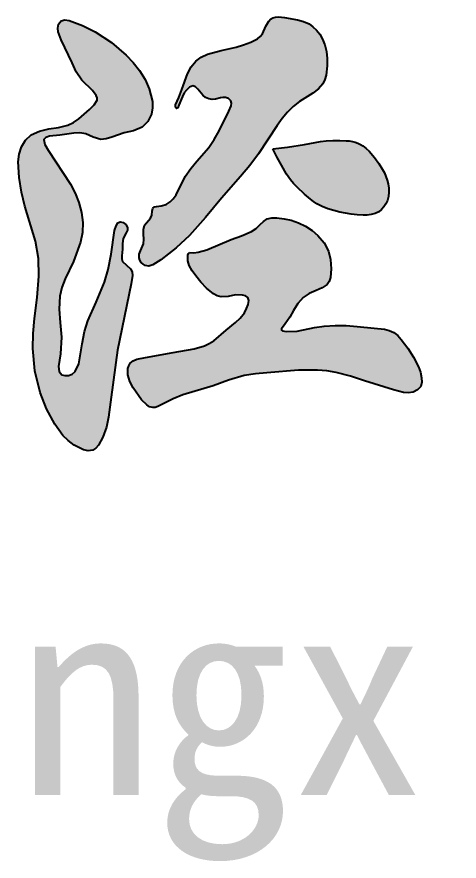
# Model space of a CAD drawing. Extents: x 8254 to 366479, y -216343 to -120021.
# Drawn here: x 123067.9 to 123297.3, y -184924.3 to -184486 of the extents above; entities that cross this region are included whole.
import ezdxf

# ---------------------------------------------------------------- set-up
doc = ezdxf.new("R2010")
doc.units = 0
doc.header["$LTSCALE"] = 500
doc.header["$MEASUREMENT"] = 0
doc.layers.get('0').update_dxf_attribs({"linetype": 'CONTINUOUS'})
doc.styles.add('宋体', font='SimSun.ttf', dxfattribs={"width": 0.8})

msp = doc.modelspace()

# ---------------------------------------------------------------- hatches: boundary and pattern name
h = msp.add_hatch(color=7)
h.paths.add_polyline_path([(123228.912, -184511.384), (123228.924, -184507.645), (123228.563, -184503.986), (123227.735, -184500.456), (123226.344, -184497.104), (123224.999, -184494.899), (123223.373, -184492.875), (123221.511, -184491.1), (123219.452, -184489.644), (123216.556, -184488.287), (123213.443, -184487.399), (123206.728, -184486.3), (123203.548, -184485.954), (123202.048, -184486.039), (123200.673, -184486.448), (123199.538, -184487.19), (123198.555, -184488.222), (123197.053, -184490.791), (123195.33, -184494.808), (123194.184, -184496.183), (123192.725, -184497.331), (123189.3, -184499.112), (123185.464, -184500.549), (123181.633, -184501.65), (123173.793, -184503.416), (123166.73, -184505.342), (123163.5, -184506.835), (123160.715, -184508.904), (123158.295, -184511.969), (123156.452, -184515.518), (123153.422, -184523.702), (123151.955, -184527.75), (123150.169, -184531.661), (123150.147, -184532.775), (123150.666, -184533.579), (123151.342, -184533.116), (123151.968, -184531.822), (123153.764, -184527.238), (123154.673, -184525.468), (123155.988, -184523.788), (123157.516, -184522.459), (123159.147, -184521.78), (123160.515, -184522.22), (123161.751, -184523.467), (123164.316, -184526.658), (123165.812, -184527.79), (123167.459, -184528.487), (123169.185, -184528.771), (123170.921, -184528.666), (123173.484, -184528.014), (123174.77, -184527.774), (123176.09, -184527.805), (123177.761, -184528.409), (123178.961, -184529.527), (123179.282, -184530.719), (123179.073, -184532.068), (123177.813, -184534.979), (123172.793, -184545.144), (123170.3, -184549.575), (123167.475, -184553.684), (123161.246, -184560.83), (123158.089, -184564.643), (123155.274, -184568.902), (123150.49, -184578.343), (123149.049, -184580.37), (123147.34, -184582.062), (123145.278, -184583.32), (123142.779, -184584.044), (123140.261, -184584.343), (123139.202, -184584.632), (123138.471, -184585.191), (123138.078, -184586.887), (123137.897, -184588.921), (123137.231, -184590.4), (123136.194, -184591.666), (123134.164, -184594.086), (123133.572, -184596.273), (123133.628, -184598.733), (123133.808, -184601.307), (123133.589, -184603.842), (123132.069, -184607.468), (123131.405, -184609.227), (123131.292, -184611.015), (123131.681, -184612.247), (123132.4, -184613.402), (123133.354, -184614.368), (123134.451, -184615.032), (123136.406, -184615.299), (123138.438, -184614.71), (123142.491, -184612.163), (123150.574, -184605.889), (123157.424, -184599.538), (123165.795, -184590.046), (123174.08, -184580.027), (123183.975, -184568.777), (123188.784, -184563.073), (123193.32, -184557.072), (123202.969, -184542.276), (123205.525, -184538.751), (123208.268, -184535.448), (123211.261, -184532.443), (123214.571, -184529.814), (123221.463, -184525.51), (123224.332, -184523.301), (123226.632, -184520.632), (123227.672, -184518.542), (123228.344, -184516.258)])
h.paths.add_polyline_path([(123260.498, -184572.711), (123260, -184570.748), (123259.336, -184568.839), (123258.529, -184566.987), (123257.604, -184565.194), (123255.654, -184562.037), (123253.457, -184559.027), (123250.652, -184555.733), (123249.09, -184554.255), (123247.381, -184552.956), (123246.117, -184552.196), (123244.785, -184551.551), (123243.401, -184551.031), (123241.98, -184550.643), (123240.362, -184550.368), (123238.725, -184550.226), (123235.422, -184550.161), (123231.843, -184550.181), (123228.285, -184550.354), (123225.477, -184550.68), (123222.68, -184551.135), (123217.097, -184552.185), (123208.224, -184553.534), (123200.701, -184554.401), (123202.823, -184558.545), (123206.006, -184564.423), (123207.785, -184567.534), (123209.767, -184570.494), (123211.424, -184572.49), (123213.232, -184574.364), (123217.097, -184577.915), (123220.23, -184580.629), (123221.857, -184581.887), (123223.559, -184583.022), (123226.337, -184584.466), (123229.283, -184585.604), (123232.333, -184586.511), (123235.422, -184587.262), (123241.378, -184588.404), (123244.395, -184588.755), (123247.478, -184588.9), (123249.641, -184588.848), (123251.776, -184588.596), (123253.812, -184588.062), (123255.676, -184587.166), (123257.118, -184586.035), (123258.352, -184584.63), (123259.357, -184583.025), (123260.112, -184581.287), (123260.663, -184579.178), (123260.886, -184577.022), (123260.818, -184574.855)])
h.paths.add_polyline_path([(123116.711, -184683.381), (123120.087, -184659.024), (123127.212, -184624.549), (123127.832, -184620.276), (123127.638, -184618.339), (123126.837, -184616.68), (123122.712, -184612.933), (123122.292, -184611.547), (123122.305, -184609.963), (123122.712, -184606.563), (123122.69, -184603.676), (123123.087, -184600.942), (123124.661, -184598.101), (123125.286, -184596.705), (123125.337, -184595.321), (123124.453, -184593.813), (123123.087, -184592.698), (123121.525, -184592.287), (123120.296, -184592.955), (123119.343, -184594.516), (123118.609, -184596.784), (123116.711, -184609.186), (123115.21, -184617.069), (123113.326, -184623.602), (123108.963, -184634.13), (123104.724, -184643.803), (123102.995, -184649.266), (123101.71, -184655.652), (123100.011, -184666.113), (123098.076, -184670.134), (123096.563, -184671.446), (123094.584, -184672.14), (123092.814, -184672.185), (123091.209, -184671.765), (123089.762, -184670.092), (123089.477, -184667.472), (123090.459, -184660.898), (123090.984, -184652.292), (123090.386, -184644.684), (123089.73, -184637.689), (123090.084, -184630.92), (123091.254, -184626.508), (123093.014, -184622.036), (123097.209, -184612.933), (123100.858, -184602.933), (123101.859, -184597.847), (123102.085, -184592.698), (123101.426, -184587.493), (123100.015, -184582.356), (123098.044, -184577.426), (123095.709, -184572.837), (123084.083, -184555.225), (123082.312, -184552.144), (123081.833, -184549.604), (123082.88, -184548.517), (123084.868, -184547.919), (123090.084, -184547.356), (123097.385, -184546.261), (123100.538, -184546.079), (123103.585, -184546.607), (123107.447, -184548.327), (123111.461, -184549.604), (123114.285, -184549.354), (123117.086, -184548.48), (123123.462, -184546.232), (123128.324, -184545.073), (123132.838, -184543.234), (123135.818, -184540.305), (123137.713, -184536.489), (123138.324, -184533.238), (123138.244, -184529.919), (123136.588, -184523.374), (123134.354, -184518.436), (123131.543, -184513.871), (123128.254, -184509.654), (123124.587, -184505.762), (123116.916, -184499.242), (123108.46, -184493.77), (123101.854, -184490.429), (123094.959, -184487.775), (123092.83, -184487.477), (123090.843, -184488.09), (123089.552, -184489.81), (123089.146, -184491.753), (123089.36, -184493.773), (123090.843, -184497.836), (123096.581, -184509.874), (123098.656, -184514.408), (123101.634, -184518.845), (123107.075, -184524.129), (123109.059, -184526.687), (123109.518, -184527.96), (123109.491, -184529.237), (123108.025, -184531.688), (123105.562, -184534.086), (123100.039, -184538.853), (123097.24, -184540.742), (123094.238, -184542.168), (123089.528, -184543.366), (123084.538, -184544.145), (123079.661, -184545.207), (123075.287, -184547.248), (123072.346, -184550.011), (123070.202, -184553.483), (123068.987, -184557.272), (123068.532, -184561.254), (123069.047, -184569.416), (123070.254, -184576.96), (123071.995, -184584.282), (123077.568, -184602.455), (123079.043, -184611.483), (123079.328, -184620.628), (123078.391, -184631.635), (123076.982, -184642.612), (123076.278, -184650.369), (123076.101, -184658.147), (123077.16, -184669.699), (123079.915, -184681.01), (123083.259, -184689.495), (123087.542, -184697.425), (123091.798, -184703.266), (123094.416, -184705.891), (123097.517, -184708.27), (123102.458, -184710.759), (123104.935, -184711.24), (123107.198, -184710.908), (123108.858, -184709.869), (123110.272, -184708.269), (123112.478, -184704.167), (123114.329, -184698.893), (123115.474, -184693.712)])
msp.add_hatch(color=7).paths.add_polyline_path([(123230.886, -184616.703), (123230.597, -184611.993), (123229.531, -184607.633), (123227.287, -184603.332), (123224.111, -184599.509), (123221.017, -184596.826), (123217.602, -184594.592), (123213.953, -184592.82), (123210.155, -184591.522), (123206.503, -184590.731), (123202.703, -184590.303), (123200.094, -184590.27), (123197.69, -184590.845), (123195.847, -184592.157), (123194.167, -184593.823), (123191.956, -184595.749), (123189.56, -184597.343), (123184.432, -184599.603), (123179.092, -184601.49), (123166.44, -184606.938), (123161.955, -184608.196), (123159.669, -184608.459), (123157.388, -184608.366), (123156.863, -184608.749), (123156.634, -184609.668), (123156.562, -184612.662), (123157.28, -184615.045), (123158.818, -184617.763), (123160.724, -184620.421), (123163.375, -184623.742), (123166.32, -184626.873), (123169.907, -184629.801), (123171.855, -184630.843), (123173.854, -184631.389), (123177.416, -184631.081), (123181.387, -184630.314), (123185.006, -184630.351), (123186.539, -184630.795), (123187.629, -184631.604), (123188.176, -184633.199), (123187.918, -184635.228), (123187.084, -184637.435), (123185.907, -184639.562), (123183.735, -184642.392), (123181.369, -184644.646), (123176.437, -184648.594), (123169.979, -184654.186), (123167.656, -184655.595), (123165.177, -184656.723), (123159.886, -184658.322), (123148.886, -184660.207), (123134.68, -184662.788), (123130.193, -184663.691), (123128.241, -184664.514), (123126.716, -184665.799), (123125.965, -184667.08), (123125.511, -184668.581), (123125.425, -184671.821), (123126.488, -184675.325), (123128.223, -184678.487), (123132.528, -184684.724), (123135.228, -184687.442), (123136.743, -184688.384), (123138.339, -184688.81), (123139.666, -184688.695), (123141.016, -184688.253), (123143.72, -184686.875), (123148.907, -184684.249), (123154.052, -184682.143), (123169.636, -184677.479), (123177.679, -184674.621), (123185.78, -184672.221), (123191.64, -184671.352), (123197.581, -184670.843), (123214.057, -184669.443), (123223.865, -184669.347), (123228.744, -184669.739), (123233.565, -184670.518), (123240.966, -184672.526), (123248.23, -184674.954), (123263.298, -184679.659), (123268.414, -184681), (123270.98, -184681.175), (123273.522, -184680.734), (123275.802, -184679.591), (123277.424, -184677.777), (123277.954, -184675.652), (123277.827, -184673.341), (123277.211, -184670.45), (123276.253, -184667.717), (123273.657, -184662.587), (123270.716, -184657.896), (123267.334, -184653.446), (123265.5, -184651.457), (123263.432, -184649.817), (123261.106, -184648.746), (123258.559, -184648.12), (123253.207, -184647.531), (123244.436, -184646.623), (123238.72, -184646.264), (123232.94, -184646.222), (123227.352, -184646.55), (123222.214, -184647.3), (123213.272, -184649.06), (123207.72, -184649.325), (123205.286, -184648.841), (123205.142, -184647.977), (123207.039, -184645.405), (123209.489, -184641.856), (123211.375, -184638.365), (123213.596, -184634.84), (123216.388, -184631.731), (123219.552, -184629.567), (123223.163, -184627.94), (123226.285, -184626.698), (123228.854, -184624.962), (123229.93, -184623.279), (123230.547, -184621.242)])

# ---------------------------------------------------------------- linework, layer by layer
at = {"color": 7}
for points in [[(123150.169, -184531.661), (123151.955, -184527.75), (123153.422, -184523.702), (123156.452, -184515.518), (123158.295, -184511.969), (123160.715, -184508.904), (123163.5, -184506.835), (123166.73, -184505.342), (123173.793, -184503.416), (123181.633, -184501.65), (123185.464, -184500.549), (123189.3, -184499.112), (123192.725, -184497.331), (123194.184, -184496.183), (123195.33, -184494.808), (123197.053, -184490.791), (123198.555, -184488.222), (123199.538, -184487.19), (123200.673, -184486.448), (123202.048, -184486.039), (123203.548, -184485.954), (123206.728, -184486.3), (123213.443, -184487.399), (123216.556, -184488.287), (123219.452, -184489.644), (123221.511, -184491.1), (123223.373, -184492.875), (123224.999, -184494.899), (123226.344, -184497.104), (123227.735, -184500.456), (123228.563, -184503.986), (123228.924, -184507.645), (123228.912, -184511.384), (123228.344, -184516.258), (123227.672, -184518.542), (123226.632, -184520.632), (123224.332, -184523.301), (123221.463, -184525.51), (123214.571, -184529.814), (123211.261, -184532.443), (123208.268, -184535.448), (123205.525, -184538.751), (123202.969, -184542.276), (123193.32, -184557.072), (123188.784, -184563.073), (123183.975, -184568.777), (123174.08, -184580.027), (123165.795, -184590.046), (123157.424, -184599.538), (123150.574, -184605.889), (123142.491, -184612.163), (123138.438, -184614.71), (123136.406, -184615.299), (123134.451, -184615.032), (123133.354, -184614.368), (123132.4, -184613.402), (123131.681, -184612.247), (123131.292, -184611.015), (123131.405, -184609.227), (123132.069, -184607.468), (123133.589, -184603.842), (123133.808, -184601.307), (123133.628, -184598.733), (123133.572, -184596.273), (123134.164, -184594.086), (123136.194, -184591.666), (123137.231, -184590.4), (123137.897, -184588.921), (123138.078, -184586.887), (123138.471, -184585.191), (123139.202, -184584.632), (123140.261, -184584.343), (123142.779, -184584.044), (123145.278, -184583.32), (123147.34, -184582.062), (123149.049, -184580.37), (123150.49, -184578.343), (123155.274, -184568.902), (123158.089, -184564.643), (123161.246, -184560.83), (123167.475, -184553.684), (123170.3, -184549.575), (123172.793, -184545.144), (123177.813, -184534.979), (123179.073, -184532.068), (123179.282, -184530.719), (123178.961, -184529.527), (123177.761, -184528.409), (123176.09, -184527.805), (123174.77, -184527.774), (123173.484, -184528.014), (123170.921, -184528.666), (123169.185, -184528.771), (123167.459, -184528.487), (123165.812, -184527.79), (123164.316, -184526.658), (123161.751, -184523.467), (123160.515, -184522.22), (123159.147, -184521.78), (123157.516, -184522.459), (123155.988, -184523.788), (123154.673, -184525.468), (123153.764, -184527.238), (123151.968, -184531.822), (123151.342, -184533.116), (123150.666, -184533.579), (123150.147, -184532.775)], [(123094.959, -184487.775), (123101.854, -184490.429), (123108.46, -184493.77), (123116.916, -184499.242), (123124.587, -184505.762), (123128.254, -184509.654), (123131.543, -184513.871), (123134.354, -184518.436), (123136.588, -184523.374), (123138.244, -184529.919), (123138.324, -184533.238), (123137.713, -184536.489), (123135.818, -184540.305), (123132.838, -184543.234), (123128.324, -184545.073), (123123.462, -184546.232), (123117.086, -184548.48), (123114.285, -184549.354), (123111.461, -184549.604), (123107.447, -184548.327), (123103.585, -184546.607), (123100.538, -184546.079), (123097.385, -184546.261), (123090.084, -184547.356), (123084.868, -184547.919), (123082.88, -184548.517), (123081.833, -184549.604), (123082.312, -184552.144), (123084.083, -184555.225), (123095.709, -184572.837), (123098.044, -184577.426), (123100.015, -184582.356), (123101.426, -184587.493), (123102.085, -184592.698), (123101.859, -184597.847), (123100.858, -184602.933), (123097.209, -184612.933), (123093.014, -184622.036), (123091.254, -184626.508), (123090.084, -184630.92), (123089.73, -184637.689), (123090.386, -184644.684), (123090.984, -184652.292), (123090.459, -184660.898), (123089.477, -184667.472), (123089.762, -184670.092), (123091.209, -184671.765), (123092.814, -184672.185), (123094.584, -184672.14), (123096.563, -184671.446), (123098.076, -184670.134), (123100.011, -184666.113), (123101.71, -184655.652), (123102.995, -184649.266), (123104.724, -184643.803), (123108.963, -184634.13), (123113.326, -184623.602), (123115.21, -184617.069), (123116.711, -184609.186), (123118.609, -184596.784), (123119.343, -184594.516), (123120.296, -184592.955), (123121.525, -184592.287), (123123.087, -184592.698), (123124.453, -184593.813), (123125.337, -184595.321), (123125.286, -184596.705), (123124.661, -184598.101), (123123.087, -184600.942), (123122.69, -184603.676), (123122.712, -184606.563), (123122.305, -184609.963), (123122.292, -184611.547), (123122.712, -184612.933), (123126.837, -184616.68), (123127.638, -184618.339), (123127.832, -184620.276), (123127.212, -184624.549), (123120.087, -184659.024), (123116.711, -184683.381), (123115.474, -184693.712), (123114.329, -184698.893), (123112.478, -184704.167), (123110.272, -184708.269), (123108.858, -184709.869), (123107.198, -184710.908), (123104.935, -184711.24), (123102.458, -184710.759), (123097.517, -184708.27), (123094.416, -184705.891), (123091.798, -184703.266), (123087.542, -184697.425), (123083.259, -184689.495), (123079.915, -184681.01), (123077.16, -184669.699), (123076.101, -184658.147), (123076.278, -184650.369), (123076.982, -184642.612), (123078.391, -184631.635), (123079.328, -184620.628), (123079.043, -184611.483), (123077.568, -184602.455), (123071.995, -184584.282), (123070.254, -184576.96), (123069.047, -184569.416), (123068.532, -184561.254), (123068.987, -184557.272), (123070.202, -184553.483), (123072.346, -184550.011), (123075.287, -184547.248), (123079.661, -184545.207), (123084.538, -184544.145), (123089.528, -184543.366), (123094.238, -184542.168), (123097.24, -184540.742), (123100.039, -184538.853), (123105.562, -184534.086), (123108.025, -184531.688), (123109.491, -184529.237), (123109.518, -184527.96), (123109.059, -184526.687), (123107.075, -184524.129), (123101.634, -184518.845), (123098.656, -184514.408), (123096.581, -184509.874), (123090.843, -184497.836), (123089.36, -184493.773), (123089.146, -184491.753), (123089.552, -184489.81), (123090.843, -184488.09), (123092.83, -184487.477)], [(123200.701, -184554.401), (123208.224, -184553.534), (123217.097, -184552.185), (123222.68, -184551.135), (123225.477, -184550.68), (123228.285, -184550.354), (123231.843, -184550.181), (123235.422, -184550.161), (123238.725, -184550.226), (123240.362, -184550.368), (123241.98, -184550.643), (123243.401, -184551.031), (123244.785, -184551.551), (123246.117, -184552.196), (123247.381, -184552.956), (123249.09, -184554.255), (123250.652, -184555.733), (123253.457, -184559.027), (123255.654, -184562.037), (123257.604, -184565.194), (123258.529, -184566.987), (123259.336, -184568.839), (123260, -184570.748), (123260.498, -184572.711), (123260.818, -184574.855), (123260.886, -184577.022), (123260.663, -184579.178), (123260.112, -184581.287), (123259.357, -184583.025), (123258.352, -184584.63), (123257.118, -184586.035), (123255.676, -184587.166), (123253.812, -184588.062), (123251.776, -184588.596), (123249.641, -184588.848), (123247.478, -184588.9), (123244.395, -184588.755), (123241.378, -184588.404), (123235.422, -184587.262), (123232.333, -184586.511), (123229.283, -184585.604), (123226.337, -184584.466), (123223.559, -184583.022), (123221.857, -184581.887), (123220.23, -184580.629), (123217.097, -184577.915), (123213.232, -184574.364), (123211.424, -184572.49), (123209.767, -184570.494), (123207.785, -184567.534), (123206.006, -184564.423), (123202.823, -184558.545)], [(123157.388, -184608.366), (123159.669, -184608.459), (123161.955, -184608.196), (123166.44, -184606.938), (123179.092, -184601.49), (123184.432, -184599.603), (123189.56, -184597.343), (123191.956, -184595.749), (123194.167, -184593.823), (123195.847, -184592.157), (123197.69, -184590.845), (123200.094, -184590.27), (123202.703, -184590.303), (123206.503, -184590.731), (123210.155, -184591.522), (123213.953, -184592.82), (123217.602, -184594.592), (123221.017, -184596.826), (123224.111, -184599.509), (123227.287, -184603.332), (123229.531, -184607.633), (123230.597, -184611.993), (123230.886, -184616.703), (123230.547, -184621.242), (123229.93, -184623.279), (123228.854, -184624.962), (123226.285, -184626.698), (123223.163, -184627.94), (123219.552, -184629.567), (123216.388, -184631.731), (123213.596, -184634.84), (123211.375, -184638.365), (123209.489, -184641.856), (123207.039, -184645.405), (123205.142, -184647.977), (123205.235, -184648.535), (123205.747, -184648.932), (123207.72, -184649.325), (123213.272, -184649.06), (123222.214, -184647.3), (123227.352, -184646.55), (123232.94, -184646.222), (123238.72, -184646.264), (123244.436, -184646.623), (123253.207, -184647.531), (123258.559, -184648.12), (123261.106, -184648.746), (123263.432, -184649.817), (123265.5, -184651.457), (123267.334, -184653.446), (123270.716, -184657.896), (123273.657, -184662.587), (123276.253, -184667.717), (123277.211, -184670.45), (123277.827, -184673.341), (123277.954, -184675.652), (123277.424, -184677.777), (123275.802, -184679.591), (123273.522, -184680.734), (123270.98, -184681.175), (123268.414, -184681), (123263.298, -184679.659), (123248.23, -184674.954), (123240.966, -184672.526), (123233.565, -184670.518), (123228.744, -184669.739), (123223.865, -184669.347), (123214.057, -184669.443), (123197.581, -184670.843), (123191.64, -184671.352), (123185.78, -184672.221), (123177.679, -184674.621), (123169.636, -184677.479), (123154.052, -184682.143), (123148.907, -184684.249), (123143.72, -184686.875), (123141.016, -184688.253), (123139.666, -184688.695), (123138.339, -184688.81), (123136.743, -184688.384), (123135.228, -184687.442), (123132.528, -184684.724), (123128.223, -184678.487), (123126.488, -184675.325), (123125.425, -184671.821), (123125.511, -184668.581), (123125.965, -184667.08), (123126.716, -184665.799), (123128.241, -184664.514), (123130.193, -184663.691), (123134.68, -184662.788), (123148.886, -184660.207), (123159.886, -184658.322), (123165.177, -184656.723), (123167.656, -184655.595), (123169.979, -184654.186), (123176.437, -184648.594), (123181.369, -184644.646), (123183.735, -184642.392), (123185.907, -184639.562), (123187.084, -184637.435), (123187.918, -184635.228), (123188.176, -184633.199), (123187.629, -184631.604), (123186.539, -184630.795), (123185.006, -184630.351), (123181.387, -184630.314), (123177.416, -184631.081), (123173.854, -184631.389), (123171.855, -184630.843), (123169.907, -184629.801), (123166.32, -184626.873), (123163.375, -184623.742), (123160.724, -184620.421), (123158.818, -184617.763), (123157.28, -184615.045), (123156.562, -184612.662), (123156.634, -184609.668), (123156.863, -184608.749)]]:
    msp.add_lwpolyline(points, close=True, dxfattribs=at)

# ---------------------------------------------------------------- texts
at = {"color": 7, "style": '宋体'}
msp.add_text('jingxianguihuajianzhushejiyanjiuyuan', height=104.10629, dxfattribs=at).set_placement((122926.345, -184890))

doc.saveas('drawing.dxf')
